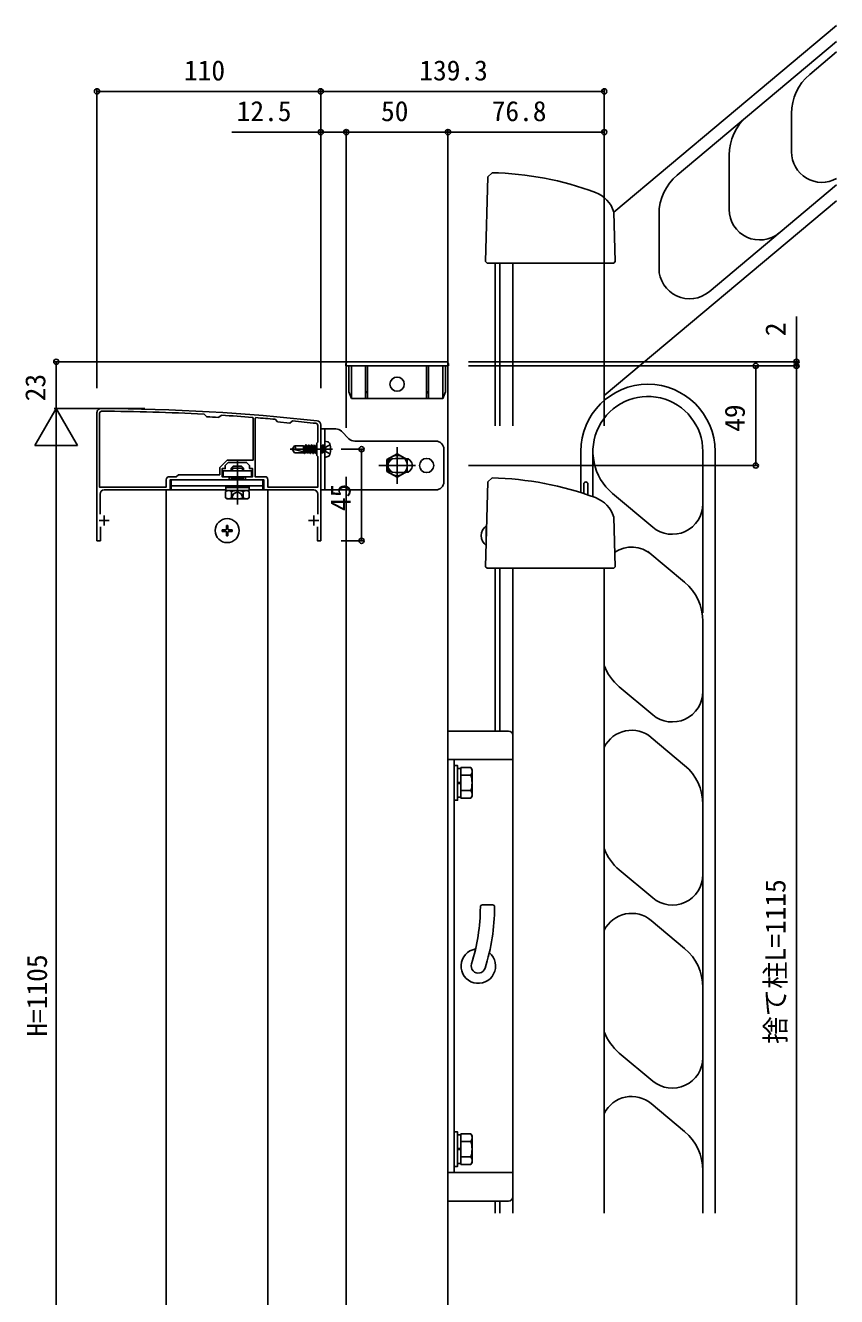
# Model space of a CAD drawing. Units: millimetres, scale not verified. Extents: x -990 to 990, y -1600 to 1602.
# Drawn here: x 8 to 406, y -1046 to -421 of the extents above; entities that cross this region are included whole.
import ezdxf
from ezdxf.enums import TextEntityAlignment as Align

# ---------------------------------------------------------------- set-up
doc = ezdxf.new("R2010")
doc.units = ezdxf.units.MM
doc.header["$LTSCALE"] = 8
for name, color, linetype in [('0-2_YKK_11', 7, 'Continuous'), ('0-3_YKK_12', 2, 'Continuous'), ('0-4_YKK_13', 4, 'Continuous'), ('0-5_YKK_D', 6, 'Continuous')]:
    doc.layers.add(name, color=color, linetype=linetype)
doc.styles.add('ＭＳ ゴシック', font='')
doc.styles.get('ＭＳ ゴシック').set_extended_font_data('MS Gothic')

msp = doc.modelspace()

# ---------------------------------------------------------------- linework, layer by layer
at = {"layer": '0-2_YKK_11'}
for p, q in [((44.012, -611.988), (44.012, -648.387)), ((120.736, -614.139), (120.412, -614.438)), ((120.412, -614.438), (120.412, -643.187)), ((44.212, -661.628), (44.212, -651.687)), ((151.212, -651.687), (151.212, -661.628)), ((46.212, -662.187), (46.212, -667.187)), ((149.212, -662.187), (149.212, -667.187)), ((43.712, -664.687), (48.712, -664.687)), ((146.712, -664.687), (151.712, -664.687))]:
    msp.add_line(p, q, dxfattribs=at)
for points in [[(42.712, -611.687), (42.712, -674.687), (44.412, -674.687), (44.412, -667.85)], [(44.012, -611.988), (44.012, -648.387), (76.712, -648.387), (76.712, -644.687)], [(78.212, -643.187), (81.712, -643.187), (82.712, -642.187), (103.012, -642.187), (103.012, -638.69), (106.715, -634.987), (111.712, -634.987), (119.412, -634.987), (119.412, -614.312), (119.136, -614.012)], [(96.697, -613.716), (96.489, -613.616), (95.531, -612.539), (95.323, -612.439)], [(103.949, -612.943), (103.731, -613.018), (102.655, -613.976), (102.438, -614.052)], [(120.412, -614.438), (120.412, -643.187), (125.212, -643.187)], [(126.712, -644.687), (126.712, -648.387), (151.212, -648.387), (151.212, -633.187), (150.712, -632.687), (150.712, -626.687), (151.212, -626.187), (151.212, -617.934)], [(138.885, -615.752), (138.664, -615.82), (137.469, -616.812), (131.494, -616.258), (130.494, -615.053), (130.29, -614.946)], [(151.012, -667.85), (151.012, -674.687), (152.712, -674.687), (152.712, -617.687)], [(46.212, -649.687), (78.712, -649.687), (78.712, -644.687), (107.712, -644.687), (107.712, -643.187), (104.212, -643.187), (104.212, -639.187), (105.712, -639.187), (105.712, -637.687), (107.212, -636.187), (111.254, -636.187), (111.437, -636.067), (111.987, -636.067), (112.171, -636.187), (116.212, -636.187), (117.712, -637.687), (117.712, -639.187), (119.212, -639.187), (119.212, -643.187), (115.712, -643.187), (115.712, -644.687), (124.712, -644.687), (124.712, -649.687), (149.212, -649.687)]]:
    msp.add_lwpolyline(points, dxfattribs=at)
for centre, radius, start, end in [((44.712, -611.687), 2, 89.80939, 179.99999), ((45.012, -611.988), 1, 89.79207, 179.99998), ((41.392, -1609.679), 999.997, 83.71122, 89.80938), ((41.392, -1609.672), 998.69, 86.90445, 89.7921), ((41.393, -1609.664), 997.482, 86.49138, 86.82169), ((41.393, -1609.668), 998.686, 85.53529, 86.4087), ((41.395, -1609.641), 998.659, 84.8931, 85.4432), ((41.392, -1609.683), 998.701, 83.73822, 84.39786), ((150.212, -617.934), 1, 360, 83.73824), ((150.712, -617.687), 2, 359.99999, 83.71124), ((78.212, -644.687), 1.5, 90.00001, 179.99999), ((125.212, -644.687), 1.5, 0.00001, 89.99999), ((46.212, -651.687), 2, 90.00001, 179.99999), ((149.212, -651.687), 2, 0.00001, 89.99999)]:
    msp.add_arc(centre, radius, start, end, dxfattribs=at)
at = {"layer": '0-3_YKK_12'}
for p, q in [((165.213, -619.184), (165.213, -588.687)), ((215.213, -1165.687), (215.213, -588.687)), ((165.213, -1165.687), (165.213, -643.187)), ((76.712, -649.687), (105.962, -649.687))]:
    msp.add_line(p, q, dxfattribs=at)
msp.add_lwpolyline([(117.462, -649.687), (126.712, -649.687), (126.712, -1181.687), (76.712, -1181.687), (76.712, -649.687)], dxfattribs=at)
at = {"layer": '0-4_YKK_13'}
for p, q in [((406.171, -421.367), (296.741, -513.19)), ((406.171, -429.2), (327.843, -494.925)), ((392.957, -445.509), (406.171, -434.421)), ((384.027, -483.495), (384.027, -464.66)), ((353.385, -511.817), (353.385, -485.15)), ((233.713, -537.475), (234.805, -495.747)), ((234.805, -495.747), (236.857, -493.787)), ((343.519, -552.263), (406.171, -499.692)), ((406.171, -507.524), (292.008, -603.319)), ((297.377, -537.475), (296.739, -513.111)), ((318.913, -540.742), (318.913, -514.076)), ((234.395, -538.157), (233.713, -537.475)), ((296.695, -538.157), (234.395, -538.157)), ((238.413, -618.157), (238.413, -538.157)), ((240.613, -618.157), (240.613, -538.157)), ((247.013, -618.157), (247.013, -538.157)), ((292.013, -618.157), (292.013, -538.157)), ((297.377, -537.475), (296.695, -538.157)), ((166.013, -586.687), (214.413, -586.687)), ((165.013, -588.687), (165.013, -587.687)), ((215.413, -588.687), (165.013, -588.687)), ((166.513, -601.39), (166.513, -588.687)), ((167.713, -604.687), (167.713, -588.687)), ((174.713, -604.687), (174.713, -588.687)), ((175.713, -604.687), (175.713, -588.687)), ((204.713, -604.687), (204.713, -588.687)), ((205.713, -604.687), (205.713, -588.687)), ((213.913, -601.39), (213.913, -588.687)), ((215.413, -588.687), (215.413, -587.687)), ((166.513, -601.39), (167.713, -604.687)), ((213.913, -601.39), (212.713, -604.687)), ((152.713, -649.687), (152.713, -619.687)), ((152.713, -619.687), (160.056, -619.687)), ((154.713, -619.687), (154.713, -649.687)), ((166.541, -624.516), (162.884, -620.859)), ((158.513, -629.687), (137.713, -629.687)), ((138.713, -629.687), (139.775, -627.987)), ((138.713, -629.687), (139.775, -631.387)), ((138.939, -629.591), (144.213, -631.004)), ((144.212, -627.987), (139.775, -627.987)), ((144.213, -631.387), (144.212, -627.987)), ((144.412, -628.212), (144.212, -627.987)), ((144.842, -631.787), (144.212, -628.442)), ((144.742, -631.787), (144.213, -628.973)), ((144.213, -630.533), (144.381, -631.162)), ((144.412, -628.212), (144.991, -628.212)), ((145.203, -631.162), (144.412, -628.212)), ((144.991, -628.212), (145.781, -631.162)), ((146.142, -631.787), (145.352, -627.587)), ((146.242, -631.787), (145.452, -627.587)), ((145.812, -628.212), (145.452, -627.587)), ((146.603, -631.162), (145.812, -628.212)), ((145.812, -628.212), (146.391, -628.212)), ((146.391, -628.212), (147.181, -631.162)), ((147.542, -631.787), (146.752, -627.587)), ((147.642, -631.787), (146.852, -627.587)), ((147.212, -628.212), (146.852, -627.587)), ((148.003, -631.162), (147.212, -628.212)), ((147.212, -628.212), (147.791, -628.212)), ((147.791, -628.212), (148.152, -627.587)), ((147.791, -628.212), (148.581, -631.162)), ((148.942, -631.787), (148.152, -627.587)), ((148.152, -627.587), (148.252, -627.587)), ((149.042, -631.787), (148.252, -627.587)), ((148.612, -628.212), (148.252, -627.587)), ((149.403, -631.162), (148.612, -628.212)), ((148.612, -628.212), (149.191, -628.212)), ((149.191, -628.212), (149.552, -627.587)), ((149.191, -628.212), (149.981, -631.162)), ((150.342, -631.787), (149.552, -627.587)), ((149.552, -627.587), (149.652, -627.587)), ((150.442, -631.787), (149.652, -627.587)), ((150.012, -628.212), (149.652, -627.587)), ((150.712, -630.824), (150.012, -628.212)), ((150.012, -628.212), (150.591, -628.212)), ((150.591, -628.212), (150.712, -628.002)), ((150.591, -628.212), (150.712, -628.666)), ((153.242, -631.787), (152.712, -628.972)), ((153.142, -631.787), (152.712, -629.504)), ((152.712, -630.905), (152.781, -631.162)), ((152.812, -628.212), (153.391, -628.212)), ((153.391, -628.212), (153.752, -627.587)), ((153.391, -628.212), (154.181, -631.162)), ((153.752, -627.587), (153.852, -627.587)), ((154.213, -630.036), (153.752, -627.587)), ((154.212, -628.212), (153.852, -627.587)), ((154.213, -629.505), (153.852, -627.587)), ((154.313, -627.987), (154.212, -627.987)), ((154.213, -631.387), (154.212, -627.987)), ((155.348, -628.429), (154.679, -629.687)), ((156.192, -626.084), (154.713, -625.687)), ((154.713, -625.687), (154.713, -633.687)), ((157.279, -627.487), (155.348, -628.429)), ((169.369, -625.687), (209.213, -625.687)), ((190.212, -646.687), (190.212, -628.687)), ((213.213, -629.687), (213.213, -645.687)), ((280.449, -630.757), (280.449, -650.954)), ((286.449, -630.757), (286.449, -652.988)), ((346.449, -630.757), (346.449, -1005.187)), ((111.712, -656.809), (111.712, -635.398)), ((144.213, -631.387), (139.775, -631.387)), ((144.213, -631.162), (144.381, -631.162)), ((144.381, -631.162), (144.742, -631.787)), ((144.742, -631.787), (144.842, -631.787)), ((145.203, -631.162), (144.842, -631.787)), ((145.203, -631.162), (145.781, -631.162)), ((145.781, -631.162), (146.142, -631.787)), ((146.142, -631.787), (146.242, -631.787)), ((146.603, -631.162), (146.242, -631.787)), ((146.603, -631.162), (148.581, -631.162)), ((147.181, -631.162), (147.542, -631.787)), ((147.542, -631.787), (147.642, -631.787)), ((148.003, -631.162), (147.642, -631.787)), ((149.403, -631.162), (149.042, -631.787)), ((149.403, -631.162), (149.981, -631.162)), ((149.981, -631.162), (150.342, -631.787)), ((150.342, -631.787), (150.442, -631.787)), ((150.712, -631.319), (150.442, -631.787)), ((152.712, -631.162), (152.781, -631.162)), ((153.603, -631.162), (153.242, -631.787)), ((153.603, -631.162), (154.213, -631.162)), ((154.313, -631.387), (154.213, -631.387)), ((156.192, -633.291), (154.713, -633.687)), ((191.712, -634.187), (189.213, -634.187)), ((191.712, -634.187), (194.212, -634.187)), ((108.712, -638.988), (109.712, -637.988)), ((108.712, -638.988), (114.712, -638.988)), ((108.712, -638.988), (108.712, -640.287)), ((108.712, -643.187), (108.712, -643.888)), ((109.252, -638.448), (109.252, -640.287)), ((109.252, -643.187), (109.252, -644.687)), ((113.712, -637.988), (109.712, -637.988)), ((114.712, -638.988), (113.712, -637.988)), ((114.172, -638.448), (114.172, -640.287)), ((114.172, -643.187), (114.172, -644.687)), ((114.712, -640.287), (114.712, -638.988)), ((114.712, -643.888), (114.712, -643.187)), ((181.212, -637.687), (199.212, -637.687)), ((189.213, -641.187), (191.712, -641.187)), ((194.212, -641.187), (191.712, -641.187)), ((79.212, -644.687), (79.212, -649.687)), ((79.212, -644.687), (124.212, -644.687)), ((79.212, -647.687), (124.212, -647.687)), ((79.212, -649.687), (105.962, -649.687)), ((117.462, -647.687), (105.962, -647.687)), ((105.962, -648.487), (105.962, -649.988)), ((105.962, -648.487), (117.462, -648.487)), ((108.712, -643.888), (114.712, -643.888)), ((108.712, -643.888), (109.174, -644.687)), ((114.712, -643.888), (114.251, -644.687)), ((117.462, -649.988), (117.462, -648.487)), ((117.462, -649.687), (124.212, -649.687)), ((124.212, -644.687), (124.212, -649.687)), ((152.713, -649.687), (209.213, -649.687)), ((233.713, -687.475), (234.805, -645.747)), ((234.805, -645.747), (236.857, -643.787)), ((281.949, -651.437), (281.949, -646.757)), ((283.949, -646.757), (283.949, -652.107)), ((106.712, -649.988), (105.939, -650.434)), ((105.939, -653.541), (105.939, -650.434)), ((106.712, -653.988), (105.939, -653.541)), ((105.962, -649.988), (117.462, -649.988)), ((106.712, -649.988), (116.712, -649.988)), ((106.712, -653.988), (116.712, -653.988)), ((108.826, -653.541), (108.826, -650.434)), ((114.599, -653.541), (114.599, -650.434)), ((116.712, -649.988), (117.486, -650.434)), ((116.712, -653.988), (117.486, -653.541)), ((117.486, -653.541), (117.486, -650.434)), ((296.094, -651.44), (315.807, -667.982)), ((106.362, -667.187), (107.062, -667.187)), ((106.362, -667.187), (106.362, -668.837)), ((107.062, -667.187), (107.062, -668.837)), ((233.928, -667.306), (233.928, -677.008)), ((297.377, -687.475), (296.739, -663.111)), ((104.212, -669.337), (104.212, -670.037)), ((104.212, -669.337), (105.862, -669.337)), ((104.212, -670.037), (105.862, -670.037)), ((106.362, -670.537), (106.362, -672.187)), ((106.362, -672.187), (107.062, -672.187)), ((107.062, -670.537), (107.062, -672.187)), ((107.562, -669.337), (109.212, -669.337)), ((107.562, -670.037), (109.212, -670.037)), ((109.212, -669.337), (109.212, -670.037)), ((234.169, -670.057), (233.928, -670.057)), ((234.059, -674.257), (233.928, -674.257)), ((331.519, -695.079), (313.449, -679.917)), ((234.395, -688.157), (233.713, -687.475)), ((296.695, -688.157), (234.395, -688.157)), ((238.413, -768.157), (238.413, -688.157)), ((240.613, -768.157), (240.613, -688.157)), ((247.013, -1005.187), (247.013, -688.157)), ((292.013, -1005.187), (292.013, -688.157)), ((297.377, -687.475), (296.695, -688.157)), ((340.449, -748.729), (340.449, -714.183)), ((315.807, -760.22), (299.38, -746.435)), ((340.449, -804.183), (340.449, -748.729)), ((245.013, -768.187), (215.213, -768.187)), ((247.013, -770.187), (247.013, -997.187)), ((331.519, -785.079), (315.091, -771.294)), ((247.013, -782.187), (215.113, -782.187)), ((218.313, -782.187), (218.313, -985.187)), ((219.913, -786.637), (221.513, -786.637)), ((221.513, -786.182), (226.432, -786.182)), ((221.513, -786.182), (221.513, -801.193)), ((227.013, -787.187), (226.432, -786.182)), ((227.013, -787.187), (227.013, -800.187)), ((221.513, -793.437), (219.913, -793.437)), ((221.513, -789.687), (221.513, -797.687)), ((221.513, -789.935), (226.432, -789.935)), ((221.513, -793.937), (219.913, -793.937)), ((221.513, -797.44), (226.432, -797.44)), ((219.913, -800.737), (221.513, -800.737)), ((221.513, -801.193), (226.432, -801.193)), ((227.013, -800.187), (226.432, -801.193)), ((340.449, -838.729), (340.449, -804.183)), ((315.807, -850.22), (299.38, -836.435)), ((340.449, -894.183), (340.449, -838.729)), ((232.116, -853.687), (237.116, -853.687)), ((331.519, -875.079), (315.091, -861.294)), ((340.449, -928.729), (340.449, -894.183)), ((315.807, -940.22), (299.38, -926.435)), ((340.449, -984.183), (340.449, -928.729)), ((331.519, -965.079), (315.091, -951.294)), ((219.913, -966.637), (221.513, -966.637)), ((221.513, -966.182), (226.432, -966.182)), ((221.513, -981.193), (221.513, -966.182)), ((227.013, -967.187), (226.432, -966.182)), ((227.013, -980.187), (227.013, -967.187)), ((221.513, -973.437), (219.913, -973.437)), ((221.513, -973.937), (219.913, -973.937)), ((221.513, -977.687), (221.513, -969.687)), ((221.513, -969.935), (226.432, -969.935)), ((219.913, -980.737), (221.513, -980.737)), ((221.513, -977.44), (226.432, -977.44)), ((227.013, -980.187), (226.432, -981.193)), ((247.013, -985.187), (215.113, -985.187)), ((221.513, -981.193), (226.432, -981.193)), ((340.449, -1005.187), (340.449, -984.183)), ((245.013, -999.187), (215.213, -999.187)), ((238.413, -1005.187), (238.413, -999.157)), ((240.613, -1005.187), (240.613, -999.157))]:
    msp.add_line(p, q, dxfattribs=at)
for points in [[(167.713, -604.687), (212.713, -604.687), (212.713, -588.687)], [(144.991, -628.212), (145.352, -627.587), (145.452, -627.587)], [(146.391, -628.212), (146.752, -627.587), (146.852, -627.587)], [(153.603, -631.162), (152.812, -628.212), (152.712, -628.039)], [(157.279, -631.887), (155.348, -630.946), (154.679, -629.687)], [(340.449, -710.118), (340.449, -656.495), (340.449, -630.753)], [(148.581, -631.162), (148.942, -631.787), (149.042, -631.787)], [(152.781, -631.162), (153.142, -631.787), (153.242, -631.787)], [(105.962, -647.687), (105.962, -648.487), (117.462, -648.487), (117.462, -647.687)], [(108.662, -653.99), (109.812, -651.633), (111.712, -650.622)], [(114.762, -653.99), (113.612, -651.633), (111.712, -650.622)]]:
    msp.add_lwpolyline(points, dxfattribs=at)
for points in [[(190.212, -643.461), (185.212, -640.574), (185.212, -634.801), (190.212, -631.914), (195.212, -634.801), (195.212, -640.574)], [(104.712, -640.287), (118.712, -640.287), (118.712, -643.187), (104.712, -643.187)], [(218.313, -802.187), (218.313, -785.187), (219.913, -785.187), (219.913, -802.187)], [(218.313, -965.187), (218.313, -982.187), (219.913, -982.187), (219.913, -965.187)]]:
    msp.add_lwpolyline(points, close=True, dxfattribs=at)
for centre, radius in [((190.213, -597.687), 3.5), ((190.212, -637.687), 5), ((204.713, -637.687), 3.5), ((106.712, -669.687), 5.9)]:
    msp.add_circle(centre, radius, dxfattribs=at)
for centre, radius, start, end in [((409.027, -464.66), 25, 130, 180), ((378.385, -485.15), 25, 130, 180), ((399.027, -483.495), 15, 180, 298.44284), ((233.79, -648.257), 154.5, 69.60904, 88.86229), ((343.913, -514.076), 25, 130, 180), ((282.395, -517.498), 15, 17.00535, 69.60904), ((368.385, -511.817), 15, 180.00001, 310), ((333.913, -540.742), 15, 180.00001, 310), ((166.013, -587.687), 1, 90, 180), ((214.413, -587.687), 1, 0, 90), ((313.449, -630.757), 33, 0, 180), ((313.449, -630.757), 27, 0, 229.99999), ((313.449, -630.757), 27, 0, 229.99999), ((160.056, -623.687), 4, 45.00008, 90), ((169.369, -621.687), 4, 225.00008, 270), ((138.888, -629.784), 0.2, 75, 148), ((137.805, -629.527), 2.5, 350.31336, 38.01351), ((154.313, -627.587), 0.4, 270, 0), ((155.83, -627.436), 1.4, 14.32332, 75), ((147.013, -629.687), 10.5, 345.67668, 14.32332), ((209.213, -629.687), 4, 0, 90), ((154.313, -631.787), 0.4, 0, 90), ((155.83, -631.939), 1.4, 285, 345.67668), ((189.213, -637.687), 3.5, 90, 270), ((194.212, -637.687), 3.5, 270, 90), ((209.213, -645.687), 4, 270, 0), ((233.79, -798.257), 154.5, 69.60904, 88.86229), ((282.949, -646.757), 1, 0, 180), ((107.382, -652.544), 2.556, 55.61708, 124.38292), ((107.382, -651.432), 2.556, 235.61708, 304.38292), ((111.712, -659.542), 9.554, 72.41276, 107.58724), ((111.712, -644.434), 9.554, 252.41276, 287.58724), ((116.042, -652.544), 2.556, 55.61708, 124.38292), ((116.042, -651.432), 2.556, 235.61708, 304.38292), ((282.395, -667.498), 15, 17.00535, 69.60904), ((325.449, -656.491), 15, 230.00011, 0), ((237.627, -672.157), 6.1, 127.32274, 232.67726), ((105.862, -668.837), 0.5, 270, 0), ((105.862, -670.537), 0.5, 0, 90), ((107.562, -668.837), 0.5, 180, 270), ((107.562, -670.537), 0.5, 90, 180), ((305.449, -692.785), 15, 50.00011, 123.17318), ((315.449, -714.23), 25, 0, 50.00011), ((315.449, -727.284), 25, 200.36936, 230.00037), ((325.449, -748.729), 15, 230.00011, 0), ((245.013, -770.187), 2, 0, 90), ((305.449, -782.785), 15, 50.00011, 153.60881), ((223.69, -788.058), 3.323, 325.61575, 34.38425), ((315.449, -804.23), 25, 0, 50.00011), ((214.593, -793.687), 12.419, 342.41205, 17.58795), ((223.69, -799.317), 3.323, 325.61575, 34.38425), ((315.449, -817.284), 25, 200.36936, 230.00037), ((325.449, -838.729), 15, 230.00011, 0), ((138.116, -854.551), 93, 342.42628, 359.9168), ((232.116, -854.687), 1, 90, 179.9168), ((138.116, -854.551), 100, 342.42628, 359.921), ((237.116, -854.687), 1, 359.921, 90), ((305.449, -872.785), 15, 50.00011, 153.60881), ((230.113, -883.687), 8.5, 99.06344, 50.39019), ((315.449, -894.23), 25, 0, 50.00011), ((230.113, -883.687), 3.5, 162.42628, 342.42628), ((315.449, -907.284), 25, 200.36936, 230.00037), ((325.449, -928.729), 15, 230.00011, 0), ((305.449, -962.785), 15, 50.00011, 153.60881), ((223.69, -968.058), 3.323, 325.61575, 34.38425), ((315.449, -984.23), 25, 0, 50.00011), ((214.593, -973.687), 12.419, 342.41205, 17.58795), ((223.69, -979.317), 3.323, 325.61575, 34.38425), ((245.013, -997.187), 2, 270, 0)]:
    msp.add_arc(centre, radius, start, end, dxfattribs=at)
for centre, major_axis, start_param, end_param in [((175.213, -602.77), (0, 1.38), 4.712389, 7.8539816), ((205.213, -602.77), (0, -1.38), 1.5707963, 4.712389)]:
    msp.add_ellipse(centre, major_axis=major_axis, ratio=0.362319, start_param=start_param, end_param=end_param, dxfattribs=at)
at = {"layer": '0-5_YKK_D'}
for p, q in [((42.712, -599.687), (42.712, -452.787)), ((152.712, -453.787), (42.712, -453.787)), ((152.712, -599.687), (152.712, -452.787)), ((152.712, -599.687), (152.712, -452.787)), ((152.712, -453.787), (292.013, -453.787)), ((292.013, -599.687), (292.013, -452.787)), ((152.712, -599.687), (152.712, -472.787)), ((165.213, -599.687), (165.213, -472.787)), ((165.213, -599.687), (165.213, -472.787)), ((165.213, -473.787), (215.213, -473.787)), ((215.213, -599.687), (215.213, -472.787)), ((215.213, -599.687), (215.213, -472.787)), ((215.213, -473.787), (292.013, -473.787)), ((292.013, -599.687), (292.013, -472.787)), ((386.449, -586.687), (386.449, -564.487)), ((169.013, -586.687), (21.712, -586.687)), ((22.712, -609.687), (22.712, -586.687)), ((225.213, -586.687), (387.449, -586.687)), ((386.449, -588.687), (386.449, -586.687)), ((225.213, -588.687), (387.449, -588.687)), ((225.213, -588.687), (367.449, -588.687)), ((225.213, -588.687), (387.449, -588.687)), ((366.449, -588.687), (366.449, -637.687)), ((386.449, -588.687), (386.449, -593.787)), ((386.449, -1165.687), (386.449, -588.687)), ((22.712, -609.687), (12.212, -627.874)), ((66.212, -609.687), (21.712, -609.687)), ((43.712, -609.687), (21.712, -609.687)), ((22.712, -609.687), (33.212, -627.874)), ((22.712, -609.687), (22.712, -646.06)), ((12.212, -627.874), (33.212, -627.874)), ((22.712, -1155.687), (22.712, -630.687)), ((162.712, -629.687), (173.712, -629.687)), ((172.712, -629.687), (172.712, -674.687)), ((225.213, -637.687), (367.449, -637.687)), ((162.712, -674.687), (173.712, -674.687))]:
    msp.add_line(p, q, dxfattribs=at)
msp.add_lwpolyline([(165.213, -473.787), (152.712, -473.787), (108.972, -473.787)], dxfattribs=at)
for centre in [(42.712, -453.787), (152.712, -453.787), (152.712, -453.787), (292.013, -453.787), (152.712, -473.787), (165.213, -473.787), (165.213, -473.787), (215.213, -473.787), (215.213, -473.787), (292.013, -473.787), (22.712, -586.687), (386.449, -586.687), (366.449, -588.687), (386.449, -588.687), (386.449, -588.687), (172.712, -629.687), (366.449, -637.687), (172.712, -674.687)]:
    msp.add_circle(centre, 1.275, dxfattribs=at)

# ---------------------------------------------------------------- texts
at = {"layer": '0-5_YKK_D', "style": 'ＭＳ ゴシック'}
for s, p in [('110', (85.472, -451.387)), ('139.3', (201.122, -451.387)), ('12.5', (111.372, -471.387)), ('50', (182.293, -471.387)), ('76.8', (236.693, -471.387))]:
    msp.add_text(s, height=9.897, dxfattribs=at).set_placement(p, align=Align.BOTTOM_LEFT)
for s, p in [('2', (384.049, -574.087)), ('23', (20.312, -606.107)), ('49', (364.049, -621.107)), ('45', (170.312, -660.107)), ('捨て柱L=1115', (384.049, -921.93)), ('H=1105', (21.112, -918.387))]:
    msp.add_text(s, height=9.897, rotation=90, dxfattribs=at).set_placement(p, align=Align.BOTTOM_LEFT)

doc.saveas('drawing.dxf')
